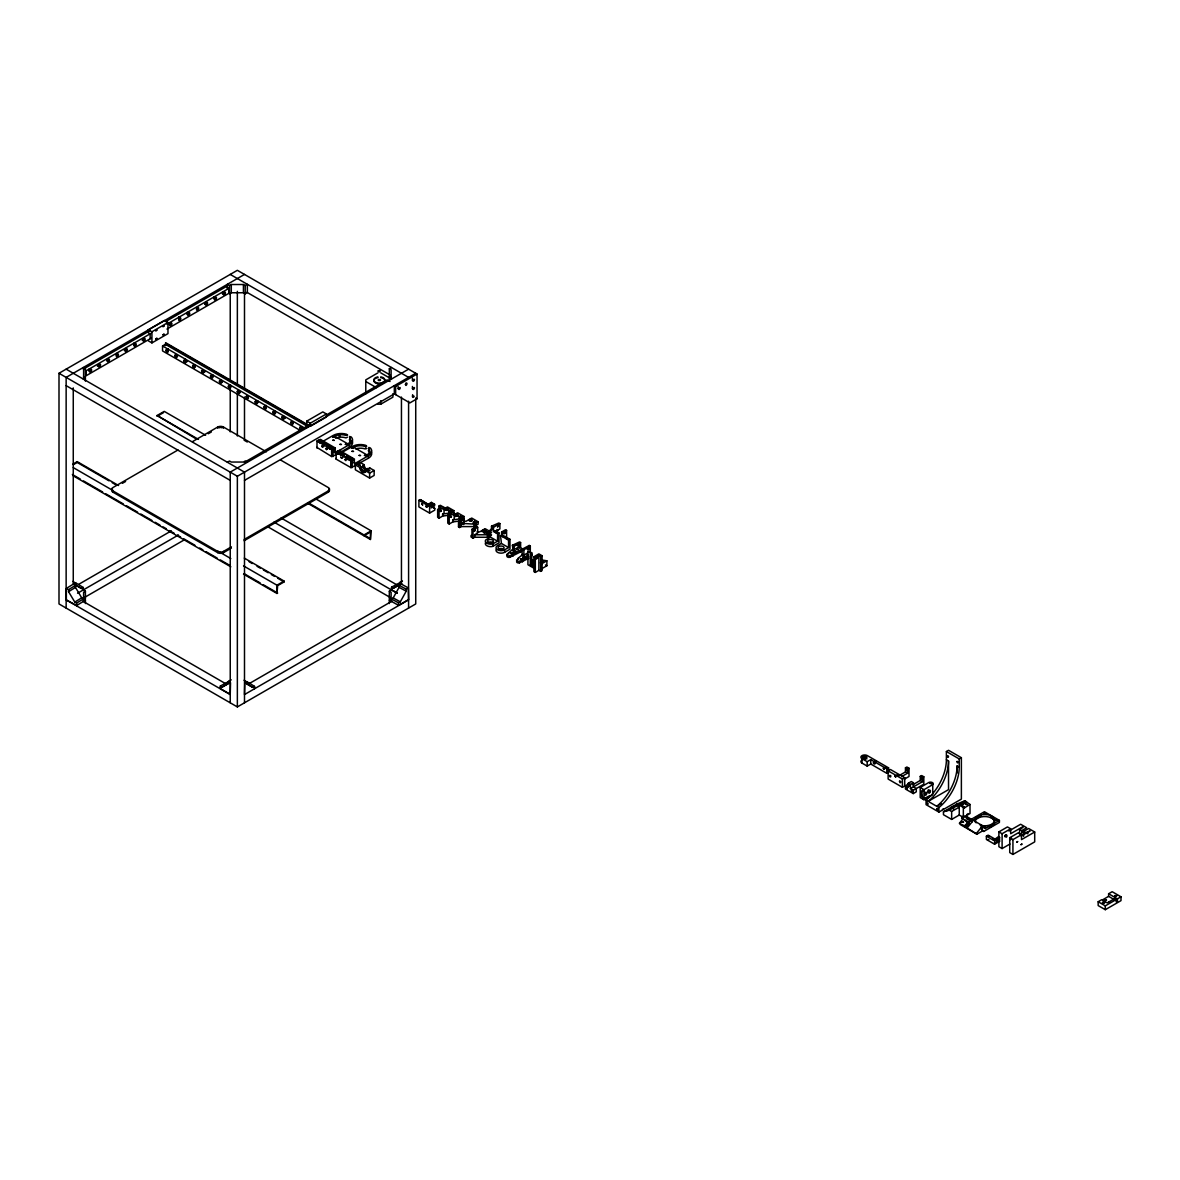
<?xml version="1.0" encoding="UTF-8"?>
<svg xmlns="http://www.w3.org/2000/svg" width="1180" height="1180" viewBox="0 0 1180 1180"><rect width="100%" height="100%" fill="white"/><g stroke="black" fill="none" stroke-linecap="round" stroke-linejoin="round"><path stroke-width="1.5" d="M1117.431 901.461L1116.369 902.081L1116.369 899.485L1114.761 898.555L1107.268 902.877L1101.737 899.691L1098.167 901.741L1098.167 905.576L1105.306 909.692L1121 900.635L1121 896.8L1112.165 891.711L1108.61 893.762L1108.61 896.358L1117.431 901.461L1117.431 898.865L1108.61 893.762M1102.902 899.662L1102.902 900.9L1104.583 901.874L1104.583 900.635L1102.902 899.662L1108.61 896.358M1105.306 909.692L1105.306 905.871L1116.369 899.485M72.85 581.371L75.712 583.126L75.653 585.147L81.538 588.54L83.323 587.507L76.184 583.156M83.323 587.507L83.264 589.941L85.403 591.18L85.403 599.425M220.306 686.052L220.247 688.56L230.233 694.327L230.528 682.63L228.389 681.391L228.33 683.471L222.091 687.085L220.306 686.052L227.445 682.173L229.215 683.205L222.091 687.085M244.083 680.226L246.93 681.981L246.886 684.002L252.771 687.394L254.556 686.376L247.417 682.01L245.632 683.043L252.771 687.394M254.482 688.81L254.556 686.376M391.539 587.198L393.309 588.23L400.448 584.351L398.663 583.318L391.539 587.198L391.465 589.705L397.173 592.994M402.469 580.988L399.607 582.537L399.563 584.616L393.309 588.23M884.381 769.286L883.304 768.224L884.381 769.286A1.519 0.87 60 0 1 884.027 768.637M332.849 450.214L316.756 440.892L320.385 439.358L335.43 448.105L331.801 450.023M405.994 383.028L405.699 383.972M518.3 544.732L517.386 545.691M527.976 548.228L527.18 549.231L527.18 548.154M998.324 840.16L996.599 840.352M1011.525 838.449C1011.496 835.706 1008.251 840.175 1010.655 839.703M221.501 380.639L222.415 381.789M248.272 395.905L248.434 396.687M323.01 445.421L323.895 446.542M327.052 447.928L327.45 448.754M343.188 456.011L344.103 456.1M347.259 458.356L348.174 458.445M349.103 459.654L350.622 459.654M1108.61 902.169L1109.864 902.081M107.395 359.325L106.805 360.195M205.497 302.685L204.745 303.614M337.392 453.71L338.188 452.884L338.291 453.799M504.258 532.696L503.27 533.404M1028.001 833.685L1027.102 833.596M897.036 774.626L897.862 774.7M168.165 349.339L168.165 350.357M176.985 354.59L177.516 355.962M186.971 361.065L185.909 360.446M275.088 411.215L275.456 412.484M133.989 344.28L134.092 343.365M405.669 383.943C405.448 388.722 409.018 380.078 405.271 384.503M996.466 839.305L998.073 840.676L996.215 839.821M533.36 562.24L531.31 562.27M928.07 790.88L928.144 790.069M496.279 533.198L497.93 530.1L496.869 529.481M391.465 601.476L391.406 598.968L393.191 597.936L399.076 587.33L399.017 585.25L401.156 584.012L408.295 587.891L408.59 599.588L398.604 605.355L389.326 600.236L389.326 603.541M391.406 598.968L398.53 602.847L400.315 601.815L406.2 591.21L406.156 589.115L399.017 585.25M214.126 298.127L214.126 296.903M336.934 452.781L336.934 453.858M339.324 454.389L341.315 454.403L340.076 453.946M412.794 396.303C416.422 394.887 411.319 400.463 412.646 394.695M320.724 443.134L322.184 443.134M447.22 510.335L445.907 510.335M988.899 839.585L987.513 839.688M966.39 825.454L968.441 822.903L961.671 818.079L963.514 815.778L970.653 819.894L972.069 821.9L967.128 828.05L976.937 834.172L982.704 830.838L983.766 831.458L999.416 822.416L999.416 820.365L984.43 811.707L970.226 819.908M976.937 834.172L960.52 824.687L959.473 823.183L962.556 819.348M959.473 823.183L965.358 826.738L964.827 825.971L967.91 822.136L969.341 822.962L966.243 826.797L967.128 828.05M964.827 826.28L967.91 822.431M969.341 822.962L968.795 822.194L970.653 819.894M976.406 833.404L980.728 828.021L983.766 831.458M981.79 828.64L983.648 826.339L966.169 816.25L967.733 818.463M316.845 447.368L331.801 456.616L337.48 453.976M953.986 809.126L951.036 807.43L958.352 804.627L964.311 807.976L970.004 804.48L970.019 813.536L963.352 817.401L959.252 815.026L951.655 819.422L943.454 814.702L943.44 811.811L957.717 803.58M522.224 550.087L520.646 551.856L509.731 557.299A2.021 1.165 0 0 1 507.518 557.049A2.021 1.165 0 0 1 507.09 555.765L507.09 554.335L513.064 548.921L514.2 549.57L519.008 546.797L523.876 549.777L523.876 555.131L522.755 554.482L518.345 558.125L516.781 561.326A2.021 1.165 0 0 0 517.209 562.609A2.021 1.165 0 0 0 519.421 562.86L528.773 558.317M507.09 554.335A2.021 1.165 0 0 0 507.518 555.603A2.021 1.165 0 0 0 509.731 555.854L529.23 545.455L530.307 546.075L530.263 565.058L534.201 567.344M884.381 767.605L884.381 768.505M89.12 370.373L89.12 369.001M169.389 324.028L169.817 322.907M187.222 313.733L187.06 312.435M398.132 388.633C402.793 384.518 398.044 393.987 398.132 386.479M412.41 380.388C417.115 376.184 412.204 385.919 412.41 378.234M412.41 388.633C417.115 384.429 412.204 394.15 412.41 386.479M352.274 461.631C352.938 463.224 354.472 461.896 352.407 462.693M230.719 385.344L230.719 386.583M346.345 458.622L346.345 459.492M912.745 784.258L912.745 783.373M451.025 512.695L450.111 512.002M457.235 516.279L456.704 515.542L456.173 516.279M474.08 523.286L475.393 523.286M487.547 533.935L488.859 533.935M333.409 451.586C335.666 449.831 333.394 453.386 333.409 450.347M473.755 530.971L473.888 529.673M336.123 451.719L350.932 461.07L354.56 459.153L339.516 450.406L336.123 451.719L336.123 459.138L351.139 467.723L368.411 458.209A11.358 6.549 0 0 0 371.243 451.675M335.194 447.884L335.194 452.825L335.194 451.999M336.123 458.312L336.123 459.138M354.325 459.757L354.457 463.15M66.346 588.422L73.263 584.174L75.476 585.383L75.476 587.433L81.715 597.832L83.544 598.835L76.626 603.069L76.626 605.547L66.346 599.956L66.346 588.422L68.558 589.617L75.476 585.383M76.626 603.069L74.797 602.08L68.558 591.682L75.476 587.433M74.797 602.08L81.715 597.832M76.626 605.547L83.544 601.299L83.618 592.213L85.403 591.18M415.729 398.914L415.729 603.953L237.357 706.923L59 603.953L59 373.278L237.357 270.308L417.042 374.045L417.042 398.751L409.917 402.882L394.327 393.869L394.327 385.639L395.639 386.391L417.042 374.045M150.14 338.778L150.14 333.837L148.356 332.804L148.356 329.721L164.418 320.459L167.973 322.509L167.973 333.63L151.925 342.908L148.356 340.843M244.496 274.424L66.139 377.394L66.139 608.069M83.264 369.163L149.845 330.71M165.702 321.565L225.941 286.784L228.802 288.421L228.802 293.363L166.97 329.072M85.403 368.75L83.618 369.783L83.618 378.013L85.403 376.981L85.403 368.75L83.264 367.511M229.51 285.545L231.295 284.513L243.434 284.513L245.204 285.545L247.357 284.306L247.357 292.552L245.204 293.776L243.434 292.758L231.295 292.758L229.51 293.776L229.51 285.545L227.371 284.306L227.371 289.248M148.356 329.721L151.925 331.786L167.973 322.509M151.114 333.276L86.111 370.8L86.111 375.756L151.114 338.218M166.97 324.131L228.802 288.421M83.264 379.046L85.403 377.807L85.403 381.111M165.392 345.637L165.923 342.864L306.962 424.284M300.472 430.553L162.545 350.917L162.545 345.976L165.392 344.339L308.083 426.718M72.909 464.109L77.187 461.631L118.575 485.526M196.942 439.329L157.102 415.507L164.241 411.377L205.615 435.273M73.337 464.684L77.187 462.457L109.017 480.835M157.102 416.319L163.519 412.617M178.018 449.964L112.867 487.591A4.042 2.331 0 0 0 112.867 490.88L112.867 492.119L217.74 552.668A4.042 2.331 0 0 0 223.448 552.668L231.398 548.081M192.325 441.718L217.74 427.027A4.042 2.331 0 0 1 223.448 427.027L266.356 451.807M122.396 483.313L125.582 481.484M208.211 433.768L211.382 431.939M377.91 372.865L365.785 379.872L365.785 393.781M227.371 462.25L229.51 461.011L231.295 462.044L243.434 462.044L245.204 461.011L247.357 462.25M389.326 368.75L391.111 369.783L391.111 378.013L389.326 376.981L389.326 368.75L391.465 367.511M306.741 427.514L306.741 421.157L322.804 411.894L326.373 413.959L326.373 417.042L310.31 426.319L308.526 425.287M306.741 421.157L310.31 423.222L326.373 413.959M391.111 376.774L389.326 377.807L389.326 381.111M244.496 462.25L309.499 424.726M326.934 414.652L387.188 379.872L390.034 381.524M408.59 369.163L230.233 472.133L230.233 702.808M59 373.278L237.357 476.263L415.729 373.278M244.496 480.378L394.253 393.913M377.91 404.18L380.771 404.18L392.896 397.173L392.896 393.692M73.573 584.351L75.712 583.126M319.898 443.001L321.034 442.353L323.01 443.488M322.258 441.748L333.217 435.42A11.358 6.549 0 0 1 346.596 434.27L347.599 435.037L345.917 435.391A9.337 5.384 0 0 0 334.648 436.246L347.849 443.872A9.337 5.384 0 0 0 349.619 437.677L349.546 436.497L351.257 436.969A11.358 6.549 0 0 1 349.28 444.683L349.28 447.161L340.43 452.265M78.883 584.233L171.277 530.882M327.656 444.978L326.594 445.598L328.586 446.748L329.663 446.128L327.656 444.978L327.656 448.194M77.556 593.245L178.416 535.012M330.356 448.975L331.108 448.223L332.406 449.492L334.397 448.341L333.335 447.722L331.108 448.975M84.414 597.508L184.788 539.57M335.194 452.825L349.28 444.683M338.911 450.937L336.92 452.088L337.981 452.707L339.988 451.557L338.911 450.937L338.911 454.152M338.586 454.3L338.586 453.061L340.592 451.911L342.584 453.061L342.584 454.3M83.264 601.476L85.403 600.236L85.403 603.541M341.404 452.796L352.363 446.468A11.358 6.549 0 0 1 365.741 445.317L366.67 446.202L365.092 446.453A9.337 5.384 0 0 0 353.794 447.294L366.98 454.92A9.337 5.384 0 0 0 368.47 448.415L368.868 447.471L370.402 448.017A11.358 6.549 0 0 1 368.411 455.731L368.411 458.209M338.586 453.061L340.592 454.212L342.584 453.061M347.864 458.415L349.87 457.265L351.861 458.415L351.861 459.654L349.87 458.504L347.864 459.654L347.864 458.415L349.87 459.566L351.861 458.415M353.543 459.389L351.537 460.539L350.475 459.92L352.466 458.769L353.469 459.654M354.325 463.873L368.411 455.731M355.357 464.876L359.635 467.354L361.419 467.147A3.024 1.74 60 0 0 363.558 470.85A3.024 1.74 60 0 0 365.697 469.611L369.871 468.032L374.149 470.496L374.149 475.437L369.62 478.062L355.357 469.817L355.357 464.876L359.885 462.265L364.163 464.728A4.042 2.331 60 0 0 367.614 469.95M363.381 467.752A4.042 2.331 60 0 1 362.835 465.495L364.163 464.728M361.419 467.147L363.558 465.908A3.024 1.74 60 0 0 365.136 469.212A3.024 1.74 60 0 0 367.555 469.448M112.867 490.88L217.74 551.429A4.042 2.331 0 0 0 223.448 551.429L231.398 546.841M244.113 539.511L328.335 490.88A4.042 2.331 0 0 0 328.335 487.591L280.663 460.067M244.113 540.735L328.335 492.119A4.042 2.331 0 0 0 328.674 489.051M359.635 467.354A4.042 2.331 60 0 0 362.481 472.295A4.042 2.331 60 0 0 365.343 470.643L366.405 470.024L365.697 469.611M365.343 470.643L369.62 473.121L374.149 470.496M418.9 500.335L420.154 499.612L430.848 505.792L429.594 506.515L418.9 500.335L418.9 506.928L429.594 513.094L434.771 510.114L434.771 508.462L429.786 505.173M243.537 565.913L276.961 585.206L284.1 581.091L284.1 581.917L277.669 585.619L276.961 593.452L243.537 574.144M371.14 530.838L364.001 534.953L364.001 535.779L370.417 532.077L370.417 539.481L371.14 530.838L315.429 498.668M431.025 507.946L434.594 505.896L434.594 504.244L431.378 502.385L427.824 504.45L420.154 499.612M434.594 504.244L431.025 506.309L434.771 508.462M438.886 506.102L440.317 505.276L444.064 507.444L444.064 513.212L442.633 514.038L442.633 516.088L439.063 518.153L437.647 517.327L437.647 509.495L441.217 507.444L438.886 506.102L438.886 509.229M437.647 509.495L439.063 510.321L444.064 507.444M443.178 509.406L447.456 506.928L453.872 510.63L453.872 512.695M444.565 508.89L446.556 507.725L448.562 508.89L448.562 510.114L446.556 508.964L444.565 510.114L444.565 508.89L446.556 510.04L448.562 508.89M452.486 511.147L450.48 509.996L448.489 511.147L450.48 512.297L452.486 511.147L452.486 512.385M449.034 511.958L450.465 511.132L454.212 513.3L454.212 519.067L452.781 519.893L452.781 521.944L449.211 524.009L447.781 523.183L447.781 515.365L451.35 513.3L449.034 511.958L449.034 515.085M442.633 514.038L449.772 513.005L453.872 510.63M447.781 515.365L449.211 516.176L454.212 513.3M453.312 515.262L457.589 512.784L464.02 516.486L464.02 518.551L458.504 521.545L458.504 526.9L459.581 527.519L461.188 526.59L474.021 526.59L478.121 524.23L478.121 521.752L471.705 518.05L466.174 521.236L463.563 521.236M452.781 519.893L459.92 518.861L464.02 516.486M461.041 519.141L462.25 518.359L464.212 519.48L464.212 522.371L461.188 524.54L461.188 526.59M458.504 521.545L459.581 522.165L464.212 519.48M458.504 526.9L460.878 525.528M469.257 521L471.956 520.587M471.233 520.911L472.369 520.247L470.392 519.097L469.257 519.76L471.351 520.926L470.274 520.926M473.18 523.256L475.879 522.843L476.292 523.743L475.156 524.407M462.427 523.404L474.021 524.126L478.121 521.752M474.64 526.737L475.717 526.133L477.679 527.254L477.679 533.036L474.64 534.776L474.64 537.254L473.033 538.183L471.071 537.048L471.071 535.396L471.971 535.912L471.971 529.319L475.54 527.254L474.64 526.737L474.64 530.041M471.971 529.319L473.033 529.938L477.679 527.254M482.281 531.9L482.281 530.661L484.272 529.51L486.278 530.661L486.278 531.9M492.222 525.779L491.514 530.307L491.514 526.192L498.83 522.991L499.892 523.61L499.892 528.965L494.907 531.856L494.907 530.617L493.476 531.442L493.476 527.312L499.892 523.61M482.281 530.661L484.272 531.811L486.278 530.661M493.476 531.442L497.577 533.817L497.577 541.222L490.438 537.106L490.438 529.687L493.019 528.212M486.204 532.932L488.196 531.767L490.202 532.932L490.202 534.157L488.196 535.307L488.196 534.083L486.204 532.932L486.204 534.157L488.196 533.006L490.202 534.157M389.326 599.425L389.326 591.18L391.465 589.941M488.196 534.083L490.202 532.932M474.64 534.776L487.488 534.776L491.588 532.416L485.172 528.699L479.641 531.9L477.03 531.9M474.64 537.254L487.488 537.254L491.588 534.879M490.438 537.106L485.732 539.953A5.295 3.053 0 0 0 486.883 543.287A5.295 3.053 0 0 0 492.65 543.951L497.577 541.222M497.577 533.817L499.007 532.991L499.007 542.874L492.65 546.414A5.295 3.053 0 0 1 487.06 545.853A5.295 3.053 0 0 1 485.555 542.712M506.589 530.366L502.665 532.623L502.665 536.753L508.55 540.145L508.55 547.564L501.412 543.449L500.526 535.514L501.603 536.133L501.603 532.003L505.527 529.746L506.589 530.366L506.589 539.113M406.156 589.115L408.295 587.891M246.93 681.981L244.791 683.22L244.496 694.563L408.59 599.838M389.326 600.236L391.111 599.219M502.665 536.753L504.096 535.927L509.981 539.319L509.981 549.216L504.627 552.299A5.045 2.906 0 0 1 498.462 552.742A5.045 2.906 0 0 1 496.234 549.393M248.508 684.017L391.893 601.225M501.412 543.449L497.488 545.706A5.045 2.906 0 0 0 497.488 549.821A5.045 2.906 0 0 0 504.627 549.821L508.55 547.564M508.55 540.145L509.981 539.319M513.123 544.836L513.064 550.367L512.415 545.249L519.539 541.945L520.616 542.564L520.616 547.299L519.008 548.228L519.008 546.797M514.2 549.57L514.2 546.281L520.616 542.564M523.876 549.777L530.307 546.075M523.876 555.131L527.49 553.051M516.781 559.895A2.021 1.165 0 0 0 517.209 561.164A2.021 1.165 0 0 0 519.421 561.415L528.773 556.886M533.891 556.768L538.876 553.877L542.092 555.736L542.092 570.56L540.661 571.385L538.876 570.353L535.307 572.418L533.891 571.592L533.891 556.768L535.307 557.594L538.876 555.529L540.661 556.562L542.092 555.736M540.396 562.889L543.42 561.149M541.62 563.834L546.871 560.795L546.886 565.751L541.635 568.79M862.492 758.253L864.099 757.339L866.297 757.678L866.872 758.932M862.005 758.696L867.182 761.69L870.752 759.625L886.8 768.888L888.584 767.87L888.584 772.266L886.8 773.298L870.752 764.035L867.182 766.1L862.005 763.106L862.005 758.696A3.791 2.183 0 0 1 862.005 755.613A3.791 2.183 0 0 1 867.359 755.613L888.584 767.87M888.127 770.82L890.428 769.493L904.706 777.723L904.706 785.969L902.405 787.296L888.127 779.051L888.127 770.82L902.405 779.051L904.706 777.723M897.995 776.248L905.458 771.941L905.458 767.811L906.874 767L909.013 768.224L909.013 776.47L904.573 779.036M905.458 767.811L907.597 769.05L909.013 768.224M901.623 776.617L907.597 773.165L907.597 769.05M946.39 751.527L948.528 750.288L961.375 757.708L961.375 799.096L938.896 812.076L926.064 804.657L926.064 800.129A35.754 20.635 -60 0 0 946.39 759.758L946.39 751.527L959.237 758.932L961.375 757.708M905.429 785.747L908.29 787.399L908.29 783.269L911.299 781.529L913.438 782.768L913.438 786.883L916.285 788.535L916.285 791.839L913.276 793.58L905.429 789.037L905.429 785.747L908.438 784.007M920.253 776.366L922.391 777.605L922.391 781.721L920.253 780.481L920.253 776.366L921.683 775.54L923.822 776.779L923.822 784.198L913.276 790.275L910.429 788.624L910.429 784.508L908.29 783.269M910.429 784.508L913.438 782.768M922.391 777.605L923.822 776.779M912.789 784.788L920.253 780.481M910.429 788.624L922.391 781.721M920.208 787.473L928.94 782.429A2.729 1.578 0 0 1 932.451 782.606A2.729 1.578 0 0 1 932.746 784.626L932.746 794.715L923.999 799.76L920.208 797.577L920.208 787.473L923.999 789.671L932.746 784.626M923.704 799.155L923.468 798.816A6.992 4.042 60 0 1 923.468 789.995L923.335 789.715A7.301 4.218 60 0 0 923.335 798.934L929.412 795.866M941.448 803.595L936.758 806.309A35.754 20.635 -60 0 0 957.098 765.938L959.237 767.177A35.754 20.635 -60 0 1 938.896 807.548L938.896 812.076M942.437 809.421L943.44 808.846M958.352 804.627L965.019 800.778L970.004 804.48M943.44 811.811L949.325 810.173L956.921 805.793L959.237 807.12L959.252 815.026M966.45 801.589L960.741 804.893L964.296 806.943L964.311 807.976M966.45 802.415L961.095 805.512L964.665 807.562M949.325 810.173L951.64 811.501L959.237 807.12M964.296 806.943L963.337 807.504L963.352 817.401M975.049 819.186L981.303 815.572M980.713 825.971L985.212 828.567L999.416 820.365M986.392 836.178L988.176 835.145L995.301 839.26L993.516 840.293L986.392 836.178L986.392 839.467L994.592 844.216L999.578 841.325L999.578 837.21L998.516 836.591L993.516 840.293M1009.918 844.039L1002.1 848.567L998.885 846.709L998.885 831.885L1007.455 826.929L1010.655 828.788L1010.655 833.729L1022.426 826.929L1023.149 827.342L1019.579 829.407L1019.579 834.349M998.885 831.885L1002.1 833.729L1010.655 828.788M1008.915 831.03L1020.656 824.26L1026.718 827.755L1021.718 830.646L1019.579 829.407M993.516 839.467L994.592 840.086L999.578 837.21M995.301 842.564L998.516 840.706L999.578 841.325M1009.726 837.756L1018.281 832.815L1021.496 834.673L1021.496 839.614L1034.698 832.003L1034.698 841.886L1012.927 854.438L1009.726 852.594L1009.726 837.756L1012.927 839.614L1021.496 834.673M1023.635 836.325L1023.635 831.384L1028.621 828.493L1034.698 832.003M1021.231 836.06L1030.052 830.971L1025.774 832.608L1023.635 831.384M1117.431 898.865L1121 896.8M368.676 450.023L368.337 450.731A9.337 5.384 0 0 1 369.724 453.577M228.389 681.391L231.236 679.842M378.706 379.341C376.273 381.007 382.394 381.007 379.975 379.341M461.011 518.625L460.628 517.799L460.244 518.625M528.094 555.5L526.796 555.19L528.094 554.88M527.018 556.326L528.094 556.326M124.475 349.959L125.228 348.661M956.744 804.126L965.019 800.778M952.009 806.869L959.311 804.067M204.582 371.494L203.963 371.14M213.034 375.063L213.034 376.435M284.97 417.794L284.011 417.086M430.789 505.63L431.629 505.63M944.413 811.25L950.284 809.613M483.903 532.755L484.656 532.755M865.029 759.33C868.406 757.619 860.972 757.604 864.35 759.33M349.944 438.857L349.339 439.83A9.337 5.384 0 0 1 350.504 443.223M442.633 516.088L449.772 515.07L449.772 513.005M452.781 521.944L459.92 520.926L459.92 518.861M964.694 825.484L963.396 825.44M222.43 293.333L223.33 292.021M326.3 444.049L327.081 444.241M461.188 524.54L463.681 524.126M531.767 561.149L531.767 552.904L527.932 551.562M530.971 559.984L534.584 559.984M541.827 559.984L546.871 560.795M530.263 565.058L533.552 565.058M922.878 790.703L923.852 790.792M461.764 517.577L459.064 518.005L459.492 518.905M427.735 506.618L426.998 505.63M1004.711 836.664L1006.201 834.806M365.741 447.795L366.744 448.548L365.092 448.916A9.337 5.384 0 0 0 355.726 448.901M240.115 392.07L239.348 391.126M257.786 400.875L257.786 402.292M342.79 457.604L342.79 456.409M874.955 763.298L874.955 761.926M399.076 587.33L406.2 591.21M393.191 597.936L400.315 601.815M230.233 274.424L408.59 377.394M246.915 292.301L390.3 375.078M380.771 372.865L391.465 379.046M415.729 397.999L417.042 398.751M365.785 381.524L376.391 387.645M946.39 759.758L948.528 760.997L948.528 789.627L928.203 801.367A35.754 20.635 -60 0 0 948.528 760.997M491.514 526.192L493.476 527.312M501.603 532.003L502.665 532.623M494.907 530.617L499.007 532.991M990.433 817.224L993.427 818.964M490.438 529.687L491.514 530.307M165.392 343.173L308.01 425.508M905.458 771.941L907.597 773.165M512.415 545.249L514.2 546.281M545.44 564.925L546.886 565.751M162.545 345.976L305.237 428.355M461.188 518.979L462.073 519.48M462.427 523.817L463.681 524.54M533.876 568.17L527.932 564.748L527.932 550.868L531.767 552.904M966.361 818.61L972.069 821.9M961.671 818.079L968.795 822.194M997.262 839.363L998.339 839.983M996.348 839.467L998.177 840.514M996.2 839.983L997.808 840.912M996.348 840.337L997.425 840.957M926.064 800.129L938.896 807.548M1098.167 901.741L1105.306 905.871M964.827 825.971L966.243 826.797M244.113 440.199L247.284 442.028M157.102 415.507L198.476 439.388M308.29 502.798L369.547 538.154M308.29 503.624L370.417 539.481M83.618 376.774L85.403 377.807M66.139 369.163L244.496 472.133L244.496 702.808M66.139 385.639L230.233 480.378M399.607 582.537L401.761 583.761M281.135 518.005L397.439 585.162M274.011 522.135L397.173 593.245M389.326 591.18L391.111 592.213L391.111 600.443M267.639 526.693L390.3 597.508M244.304 558.111L284.1 581.091M112.203 482.679L115.389 484.508M249.083 561.695L252.269 563.538M257.034 566.297L260.219 568.126M263.406 569.97L268.185 572.728M271.356 574.557L274.542 576.4M277.728 578.23L284.1 581.917M73.248 467.59L113.029 490.57M218.079 551.207L230.808 558.553M72.364 474.493L80.329 479.095M83.5 480.939L102.601 491.957M105.787 493.8L123.295 503.904M126.481 505.748L137.618 512.179M140.803 514.008L151.94 520.439M155.126 522.283L159.905 525.041M163.076 526.87L166.262 528.714M169.448 530.558L174.227 533.301M177.398 535.145L180.584 536.989M183.77 538.817L194.906 545.249M199.686 548.007L202.871 549.851M206.058 551.679L217.194 558.111M220.38 559.954L229.923 565.471M244.245 573.731L260.161 582.92M263.346 584.764L277.669 593.038M73.248 475.835L230.808 566.798M83.618 599.219L85.403 600.236M82.821 601.225L226.206 684.017M66.139 599.838L230.233 694.563M74.399 584.174L81.538 588.54M421.216 500.231L425.139 502.901M195.364 366.257L194.744 365.195M293.304 422.779L292.846 421.821M347.495 437.131L345.976 437.883A9.337 5.384 0 0 0 335.562 438.252M874.173 762.855C871.696 761.365 874.94 765.776 874.173 762.855A1.519 0.87 60 0 0 875.044 763.873M983.648 826.339L985.212 828.567M980.728 828.021L982.704 830.838M967.91 822.136L968.441 822.903M329.176 447.751L328.394 446.925L328.276 447.825M458.268 516.221L456.291 515.07L455.141 515.734L455.569 516.634M332.288 448.843L330.312 447.707L329.161 448.356L329.589 449.255M398.53 602.847L398.604 605.355M951.64 811.501L951.655 819.422M1021.718 830.646L1021.718 835.588M1012.927 839.614L1012.927 854.438M1002.1 833.729L1002.1 848.567M994.592 840.086L994.592 844.216M959.237 758.932L959.237 767.177M957.098 765.938L957.098 773.092M923.999 789.671L923.999 799.76M913.276 790.275L913.276 793.58M902.405 779.051L902.405 787.296M886.8 768.888L886.8 773.298M870.752 759.625L870.752 764.035M867.182 761.69L867.182 766.1M540.661 556.562L540.661 571.385M538.876 555.529L538.876 570.353M535.307 557.594L535.307 572.418M531.915 554.202L531.915 555.647M529.23 545.455L529.23 549.57M522.489 560.5L522.489 561.946M522.091 548.744L522.091 555.544M520.646 550.411L520.646 551.856M519.421 561.415L519.421 562.86M518.345 558.125L518.345 559.556M512.799 554.939L512.799 556.385M509.731 555.854L509.731 557.299M508.669 552.565L508.669 553.995M504.627 549.821L504.627 552.299M493.048 543.832L493.048 546.311M488.196 531.767L488.196 533.006M487.488 534.776L487.488 537.254M484.272 529.51L484.272 530.749M484.272 531.811L484.272 533.05M474.021 524.126L474.021 526.59M473.033 529.938L473.033 538.183M459.581 522.165L459.581 527.519M450.48 509.996L450.48 511.235M449.211 516.176L449.211 524.009M446.556 507.725L446.556 508.964M439.063 510.321L439.063 518.153M431.378 502.385L431.378 504.037M429.594 506.515L429.594 513.094M408.59 401.2L408.59 608.069M401.451 397.085L401.451 583.82M395.639 386.391L395.639 394.636M380.771 400.699L380.771 404.18M369.62 473.121L369.62 478.062M352.186 460.982L352.186 467.575M350.755 460.982L350.755 467.575M349.87 457.265L349.87 458.504M340.592 451.911L340.592 453.135M340.592 454.212L340.592 455.45M333.335 447.722L333.335 450.922M333.04 449.934L333.04 456.527M331.624 449.934L331.624 456.527M328.335 490.88L328.335 492.119M316.992 441.497L316.992 448.075M310.31 423.222L310.31 426.319M276.961 585.206L276.961 593.452M245.204 285.545L245.204 293.776M244.496 292.729L244.496 387.925M244.496 397.085L244.496 439.181M243.434 284.513L243.434 292.758M237.357 291.357L237.357 384.724M237.357 393.869L237.357 435.981M237.357 476.263L237.357 706.923M231.295 284.513L231.295 292.758M230.233 292.729L230.233 380.609M230.233 387.925L230.233 431.865M223.448 427.027L223.448 428.266M223.448 551.429L223.448 552.668M217.74 427.027L217.74 428.266M217.74 551.429L217.74 552.668M151.925 331.786L151.925 342.908M77.187 461.631L77.187 462.457M73.263 387.925L73.263 583.82M68.558 589.617L68.558 591.682M522.888 558.715A1.519 0.87 0 0 1 525.661 558.052M975.005 821.663A9.838 5.679 0 0 1 986.229 816.59A9.838 5.679 0 0 1 994.445 823.33M994.209 823.861A9.838 5.679 0 0 1 993.885 824.392M992.97 825.366A9.838 5.679 0 0 1 991.746 826.236M991.038 826.605A9.838 5.679 0 0 1 989.43 827.224M976.111 822.829A9.838 5.679 0 0 1 983.191 814.554A9.838 5.679 0 0 1 994.489 821.073A9.838 5.679 0 0 1 980.152 825.159M968.028 813.551A1.564 0.9 -0.1 0 1 966.863 814.421M513.153 552.815A1.519 0.87 0 0 1 516.162 552.815M498.55 549.26A3.024 1.74 0 0 1 503.58 549.26M487.93 542.726A3.024 1.74 0 0 1 491.027 541.989A3.024 1.74 0 0 1 493.417 543.361M367.836 468.372A3.024 1.74 60 0 1 367.732 469.079M369.871 468.032A4.042 2.331 60 0 1 369.724 468.962M366.405 470.024A4.042 2.331 60 0 1 363.558 471.675A4.042 2.331 60 0 1 360.697 466.734M365.402 470.245A4.042 2.331 60 0 1 364.015 468.844M352.112 440.627A11.358 6.549 0 0 1 349.28 447.161M339.044 436.099A11.358 6.549 0 0 1 340.135 436.01M925.179 792.37A1.519 0.87 -60 0 1 924.545 793.639M928.763 790.054A1.519 0.87 -60 0 1 928.1 791.573M862.005 763.106A3.791 2.183 0 0 1 862.005 760.023M885.561 766.676A1.519 0.87 60 0 1 886.372 767.59M875.029 760.761A1.519 0.87 60 0 1 876.253 761.587M873.805 762.162A1.519 0.87 60 0 1 873.805 761.734M219.052 427.765A4.042 2.331 0 0 1 220.07 427.603M221.117 427.603A4.042 2.331 0 0 1 222.135 427.765M112.867 492.119A4.042 2.331 0 0 1 112.513 489.051M90.005 368.868A1.519 0.87 -60 0 1 88.972 371.007M98.958 364.015A1.519 0.87 -60 0 1 97.35 366.007M107.837 359.207A1.519 0.87 -60 0 1 106.805 360.711M116.746 353.41A1.519 0.87 -60 0 1 116.26 355.092M125.714 348.557A1.519 0.87 -60 0 1 124.357 350.534M134.314 342.716A1.519 0.87 -60 0 1 133.827 345.062M143.503 337.967A1.519 0.87 -60 0 1 142.19 340.238M170.304 322.819A1.519 0.87 -60 0 1 169.227 324.677M178.681 316.904A1.519 0.87 -60 0 1 178.681 319.057M188.092 312.228A1.519 0.87 -60 0 1 187.06 314.382M197.06 307.375A1.519 0.87 -60 0 1 196.514 308.747M205.94 301.933A1.519 0.87 -60 0 1 204.627 304.189M214.849 296.785A1.519 0.87 -60 0 1 214.096 298.732M223.802 291.932A1.519 0.87 -60 0 1 222.459 293.894M168.076 350.858A1.519 0.87 60 0 1 168.076 348.719M177.516 356.478A1.519 0.87 60 0 1 176.454 354.634M186.971 361.773A1.519 0.87 60 0 1 185.511 359.251M195.364 366.788A1.519 0.87 60 0 1 194.331 365.269M204.819 372.069A1.519 0.87 60 0 1 203.211 370.078M212.916 376.877A1.519 0.87 60 0 1 212.267 374.694M222.386 382.35A1.519 0.87 60 0 1 221.191 379.842M230.749 387.173A1.519 0.87 60 0 1 229.997 385.226M240.233 392.645A1.519 0.87 60 0 1 238.921 390.374M248.331 397.203A1.519 0.87 60 0 1 247.8 395.816M257.786 402.823A1.519 0.87 60 0 1 256.753 400.669M266.164 407.498A1.519 0.87 60 0 1 266.164 405.36M275.619 413.118A1.519 0.87 60 0 1 274.556 411.274M285.073 418.413A1.519 0.87 60 0 1 283.613 415.876M293.186 423.222A1.519 0.87 60 0 1 292.419 421.909M302.655 428.679A1.519 0.87 60 0 1 301.313 426.718M380.771 377.6A5.546 3.201 0 0 1 384.695 381.524M383.264 382.954A5.546 3.201 0 0 1 374.532 382.291A5.546 3.201 0 0 1 377.91 377.6M380.771 376.877A5.546 3.201 0 0 1 383.884 381.804A5.546 3.201 0 0 1 374.798 381.804A5.546 3.201 0 0 1 377.91 376.877M962.098 822.312L963.5 822.106L962.098 822.312M421.688 503.875L422.661 504.907L421.688 503.875M425.759 506.235L426.732 507.252L425.759 506.235M894.735 775.953L895.709 776.971L894.735 775.953M906.004 769.448L906.963 770.481L906.034 769.36M907.42 768.637L908.394 769.655L907.42 768.637M906.329 787.798L907.302 788.815L906.329 787.798M908.836 784.907L909.795 785.939L908.865 784.818M911.344 790.688L912.288 791.692L911.417 790.512M920.798 778.004L921.772 779.021L920.798 778.004M889.499 775.54C890.192 779.405 892.169 774.537 889.499 775.54M163.002 334.899L163.991 334.191L163.002 334.899M155.863 330.784L156.852 330.076L155.863 330.784M155.863 339.029L156.852 338.306L155.863 339.029M440.332 511.486L441.32 510.778L440.332 511.486M450.48 517.341L451.453 516.634L450.48 517.341M460.849 523.33L461.734 522.534L460.849 523.33M474.301 531.103L475.201 530.307L474.301 531.103M497.591 526.841L498.491 526.044L497.591 526.841M504.288 533.596L505.276 532.873L504.288 533.596M518.315 545.794L519.288 545.086L518.315 545.794M528.006 549.305L528.979 548.582L528.006 549.305M536.576 558.76L537.475 557.963L536.576 558.76M1004.903 835.691L1005.714 835.086L1004.903 835.691M1005.537 836.413C1006.968 839.511 1007.853 832.239 1005.537 836.413M1016.806 842.196L1017.617 841.591L1016.806 842.196M1021.069 844.673L1021.88 844.084L1021.069 844.673M1023.001 831.812L1023.871 831.044L1023.001 831.812M321.757 446.143L322.656 447.264L321.757 446.143M325.828 448.489L326.713 449.61L325.828 448.489M340.887 457.191L341.787 458.312L340.887 457.191M344.958 459.536L345.858 460.657L345.017 459.418M927.156 803.167L928.04 804.288L927.2 803.049M936.787 808.728L937.672 809.849L936.832 808.61M947.304 755.952C947.865 759.477 949.753 755.185 947.304 755.952M956.936 761.513C957.467 765.024 959.414 760.761 956.936 761.513M531.295 562.993C532.74 566.341 534.348 560.529 531.295 562.993M163.017 326.624L164.005 325.975L163.017 326.624M332.834 437.19L334.338 437.279L332.878 437.101M332.834 440.273L334.338 440.361L332.878 440.199M339.973 444.403L341.477 444.476L340.017 444.314M345.327 444.403L346.817 444.476L345.371 444.314M351.979 448.238L353.469 448.326L352.024 448.149M351.979 451.321L353.469 451.409L351.979 451.321M359.104 455.45L360.608 455.524L359.148 455.362M364.458 455.45L365.962 455.524L364.502 455.362M430.464 504.258L431.969 504.347L430.508 504.185M929.958 783.432L931.758 783.52L930.002 783.328M899.514 781.219C899.942 785.054 902.331 780.6 899.514 781.219M378.116 371.036C379.96 373.986 381.642 368.868 378.116 371.036M358.897 465.171L360.387 465.289L358.897 465.171M368.175 470.525L369.665 470.643L368.175 470.525M483.549 531.782L485.039 531.9L483.623 531.678M510.719 553.228L512.209 553.346L510.719 553.228M517.135 549.526L518.625 549.629L517.209 549.408M520.409 558.789L521.885 558.907L520.409 558.789M965.668 804.362L967.246 804.48L965.668 804.362M972.674 820.041L974.105 820.159L972.674 820.041M984.091 813.463L985.521 813.566L984.091 813.463M984.091 826.634L985.521 826.752L984.091 826.634M987.439 836.06L988.929 836.178L987.439 836.06M995.492 820.13L996.938 820.233L995.492 820.13M992.793 839.157L994.283 839.26L992.867 839.054M1102.504 902.626L1104.583 902.774L1102.504 902.626M1105.232 900.03L1106.471 900.119L1105.232 900.03M1114.628 895.62L1116.708 895.782L1114.628 895.62M319.78 439.889L317.774 441.04L318.851 441.659L320.842 440.509L319.78 439.889M321.034 441.114L319.898 441.777L320.311 442.677L323.01 442.249L321.034 441.114M323.6 442.633L322.524 443.252L324.515 444.403L325.592 443.783L323.6 442.633M330.312 446.468L329.161 447.132L329.589 448.031L332.288 447.603L330.312 446.468M342.731 453.68L341.654 454.3L343.66 455.45L344.722 454.831L342.731 453.68M346.802 456.026L345.725 456.645L347.717 457.796L348.793 457.176L346.802 456.026M456.291 513.846L455.141 514.495L455.569 515.395L458.268 514.981L456.291 513.846M460.215 516.102L459.064 516.766L459.492 517.666L462.191 517.253L460.215 516.102M474.316 521.368L473.18 522.032L473.593 522.932L476.292 522.504L474.316 521.368M864.099 755.893L862.492 756.823L863.082 758.076L866.872 757.501L866.297 756.233L864.099 755.893M523.419 557.742A1.519 0.87 0 0 0 525.837 557.167A1.519 0.87 0 0 0 523.773 556.237A1.519 0.87 0 0 0 523.419 557.742M513.905 552.24A1.519 0.87 0 0 0 516.176 551.488A1.519 0.87 0 0 0 513.905 550.736A1.519 0.87 0 0 0 513.905 552.24M499.302 549.187A3.024 1.74 0 0 0 504.081 547.933A3.024 1.74 0 0 0 499.819 546.178A3.024 1.74 0 0 0 499.302 549.187M488.682 542.653A3.024 1.74 0 0 0 493.461 541.399A3.024 1.74 0 0 0 489.199 539.629A3.024 1.74 0 0 0 488.682 542.653M929.634 792.665A1.519 0.87 -60 0 0 930.12 790.32A1.519 0.87 -60 0 0 928.321 791.913A1.519 0.87 -60 0 0 929.634 792.665M926.064 794.715A1.519 0.87 -60 0 0 926.551 792.37A1.519 0.87 -60 0 0 924.751 793.963A1.519 0.87 -60 0 0 926.064 794.715M90.845 371.744A1.519 0.87 -60 0 0 91.332 369.399A1.519 0.87 -60 0 0 89.533 370.977A1.519 0.87 -60 0 0 90.845 371.744M99.769 366.596A1.519 0.87 -60 0 0 100.241 364.251A1.519 0.87 -60 0 0 98.456 365.83A1.519 0.87 -60 0 0 99.769 366.596M108.678 361.434A1.519 0.87 -60 0 0 109.165 359.104A1.519 0.87 -60 0 0 107.38 360.682A1.519 0.87 -60 0 0 108.678 361.434M117.602 356.286A1.519 0.87 -60 0 0 118.089 353.941A1.519 0.87 -60 0 0 116.289 355.534A1.519 0.87 -60 0 0 117.602 356.286M126.526 351.139A1.519 0.87 -60 0 0 126.998 348.793A1.519 0.87 -60 0 0 125.213 350.386A1.519 0.87 -60 0 0 126.526 351.139M135.434 345.991A1.519 0.87 -60 0 0 135.921 343.646A1.519 0.87 -60 0 0 134.122 345.239A1.519 0.87 -60 0 0 135.434 345.991M144.358 340.843A1.519 0.87 -60 0 0 144.83 338.498A1.519 0.87 -60 0 0 143.046 340.091A1.519 0.87 -60 0 0 144.358 340.843M171.115 325.4A1.519 0.87 -60 0 0 171.587 323.055A1.519 0.87 -60 0 0 169.802 324.648A1.519 0.87 -60 0 0 171.115 325.4M180.024 320.252A1.519 0.87 -60 0 0 180.511 317.907A1.519 0.87 -60 0 0 178.711 319.5A1.519 0.87 -60 0 0 180.024 320.252M188.947 315.104A1.519 0.87 -60 0 0 189.419 312.759A1.519 0.87 -60 0 0 187.635 314.337A1.519 0.87 -60 0 0 188.947 315.104M197.871 309.957A1.519 0.87 -60 0 0 198.343 307.611A1.519 0.87 -60 0 0 196.559 309.19A1.519 0.87 -60 0 0 197.871 309.957M206.78 304.809A1.519 0.87 -60 0 0 207.267 302.464A1.519 0.87 -60 0 0 205.468 304.042A1.519 0.87 -60 0 0 206.78 304.809M215.704 299.661A1.519 0.87 -60 0 0 216.176 297.316A1.519 0.87 -60 0 0 214.391 298.894A1.519 0.87 -60 0 0 215.704 299.661M224.613 294.499A1.519 0.87 -60 0 0 225.1 292.168A1.519 0.87 -60 0 0 223.315 293.746A1.519 0.87 -60 0 0 224.613 294.499M165.923 350.401A1.519 0.87 60 0 0 167.531 352.407A1.519 0.87 60 0 0 167.531 350.268A1.519 0.87 60 0 0 165.923 350.401M174.847 355.564A1.519 0.87 60 0 0 176.454 357.555A1.519 0.87 60 0 0 176.454 355.416A1.519 0.87 60 0 0 174.847 355.564M183.77 360.711A1.519 0.87 60 0 0 185.363 362.703A1.519 0.87 60 0 0 185.363 360.564A1.519 0.87 60 0 0 183.77 360.711M192.679 365.859A1.519 0.87 60 0 0 194.287 367.85A1.519 0.87 60 0 0 194.287 365.712A1.519 0.87 60 0 0 192.679 365.859M201.603 371.007A1.519 0.87 60 0 0 203.211 372.998A1.519 0.87 60 0 0 203.211 370.859A1.519 0.87 60 0 0 201.603 371.007M210.512 376.155A1.519 0.87 60 0 0 212.12 378.146A1.519 0.87 60 0 0 212.12 376.007A1.519 0.87 60 0 0 210.512 376.155M219.436 381.302A1.519 0.87 60 0 0 221.044 383.294A1.519 0.87 60 0 0 221.044 381.155A1.519 0.87 60 0 0 219.436 381.302M228.359 386.45A1.519 0.87 60 0 0 229.967 388.441A1.519 0.87 60 0 0 229.967 386.303A1.519 0.87 60 0 0 228.359 386.45M237.269 391.598A1.519 0.87 60 0 0 238.876 393.589A1.519 0.87 60 0 0 238.876 391.45A1.519 0.87 60 0 0 237.269 391.598M246.192 396.746A1.519 0.87 60 0 0 247.8 398.751A1.519 0.87 60 0 0 247.8 396.598A1.519 0.87 60 0 0 246.192 396.746M255.116 401.893A1.519 0.87 60 0 0 256.709 403.899A1.519 0.87 60 0 0 256.709 401.746A1.519 0.87 60 0 0 255.116 401.893M264.025 407.041A1.519 0.87 60 0 0 265.633 409.047A1.519 0.87 60 0 0 265.633 406.908A1.519 0.87 60 0 0 264.025 407.041M272.949 412.189A1.519 0.87 60 0 0 274.556 414.195A1.519 0.87 60 0 0 274.556 412.056A1.519 0.87 60 0 0 272.949 412.189M281.858 417.337A1.519 0.87 60 0 0 283.466 419.343A1.519 0.87 60 0 0 283.466 417.204A1.519 0.87 60 0 0 281.858 417.337M290.781 422.499A1.519 0.87 60 0 0 292.389 424.49A1.519 0.87 60 0 0 292.389 422.351A1.519 0.87 60 0 0 290.781 422.499M299.705 427.647A1.519 0.87 60 0 0 301.313 429.638A1.519 0.87 60 0 0 301.313 427.499A1.519 0.87 60 0 0 299.705 427.647"/></g></svg>
